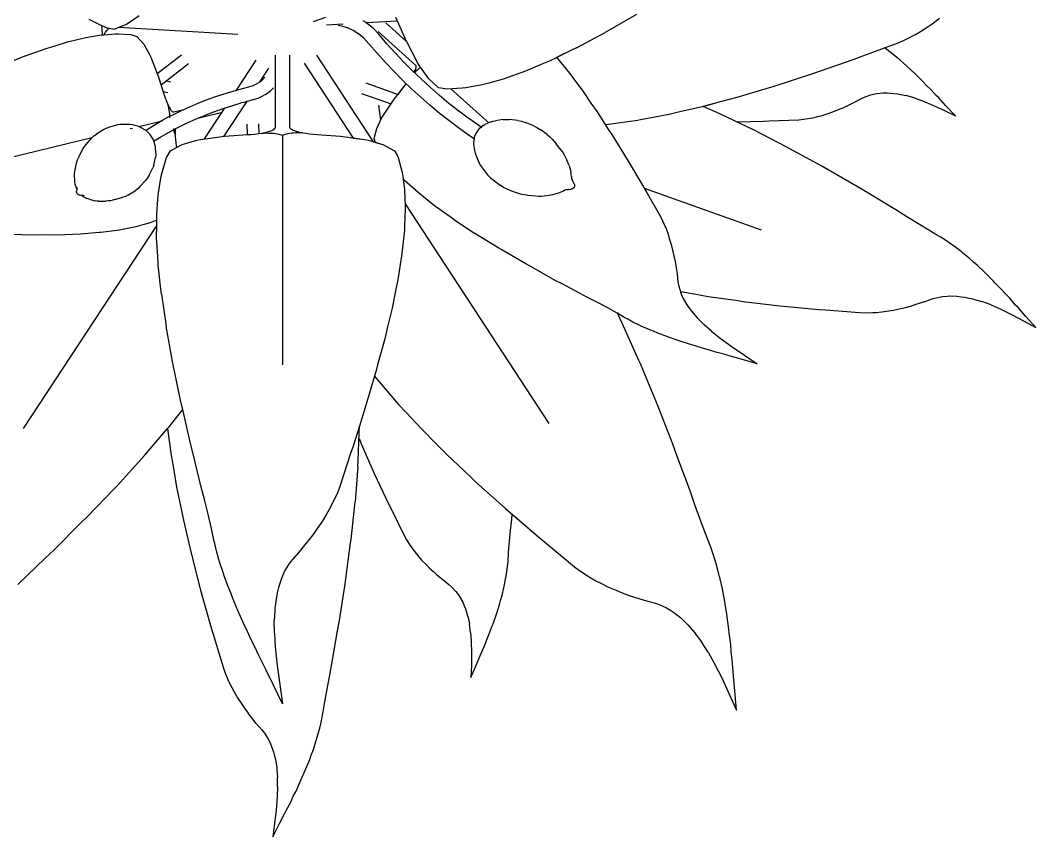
# Model space of a CAD drawing. Header units: metres. Extents: x 244.4 to 340.3, y -4.1 to 64.3.
# Drawn here: x 253.8026 to 254.2974, y 54.441 to 54.8388 of the extents above; entities that cross this region are included whole.
import ezdxf

# ---------------------------------------------------------------- set-up
doc = ezdxf.new("R2010")
doc.units = ezdxf.units.M
doc.layers.add('Edges', color=7, linetype='Continuous')

msp = doc.modelspace()

# ---------------------------------------------------------------- linework, layer by layer
at = {"layer": 'Edges'}
for p, q in [((253.8605, 54.84091), (253.8543, 54.83677)), ((254.10283, 54.84167), (254.08764, 54.8329)), ((253.83774, 54.83834), (253.83622, 54.83928)), ((253.84231, 54.83616), (253.83774, 54.83834)), ((253.84236, 54.83592), (253.84231, 54.83616)), ((253.84458, 54.83508), (253.84231, 54.83616)), ((253.84249, 54.83491), (253.84236, 54.83592)), ((253.8543, 54.83677), (253.85045, 54.83524)), ((253.94543, 54.83818), (253.95155, 54.84038)), ((253.95989, 54.83693), (253.95177, 54.83648)), ((253.95744, 54.83651), (253.95911, 54.83616)), ((253.95911, 54.83616), (253.96171, 54.83532)), ((253.97117, 54.83767), (253.96968, 54.83863)), ((253.9713, 54.83757), (253.97089, 54.83755)), ((253.97117, 54.83767), (253.97185, 54.83716)), ((253.98646, 54.83842), (253.9713, 54.83757)), ((253.9713, 54.83757), (253.97185, 54.83716)), ((253.97466, 54.83481), (253.97185, 54.83716)), ((253.99088, 54.82846), (253.98071, 54.83758)), ((253.98646, 54.83842), (253.98568, 54.84017)), ((253.99088, 54.82846), (253.98646, 54.83842)), ((254.24355, 54.83488), (254.24697, 54.83715)), ((254.24697, 54.83715), (254.25044, 54.83979)), ((253.83448, 54.8304), (253.84011, 54.83133)), ((253.84011, 54.83133), (253.84258, 54.8317)), ((253.84258, 54.83383), (253.84249, 54.83491)), ((253.8426, 54.83269), (253.84258, 54.83383)), ((253.84258, 54.8317), (253.8426, 54.83269)), ((253.84258, 54.8317), (253.84262, 54.83171)), ((253.84262, 54.83171), (253.84348, 54.83177)), ((253.84348, 54.83177), (253.84905, 54.83215)), ((253.84348, 54.83177), (253.84355, 54.83191)), ((253.84355, 54.83191), (253.84419, 54.83301)), ((253.84419, 54.83301), (253.84486, 54.83391)), ((253.84512, 54.83494), (253.84458, 54.83508)), ((253.84486, 54.83391), (253.84553, 54.83461)), ((253.84836, 54.8344), (253.84512, 54.83494)), ((253.84553, 54.83461), (253.84583, 54.83482)), ((253.85045, 54.83524), (253.84836, 54.8344)), ((253.84905, 54.83215), (253.85049, 54.83216)), ((253.90865, 54.83191), (253.85045, 54.83524)), ((253.85049, 54.83216), (253.8565, 54.83183)), ((253.8565, 54.83183), (253.85693, 54.83174)), ((253.85693, 54.83174), (253.8594, 54.83097)), ((253.8594, 54.83097), (253.86275, 54.82721)), ((253.96489, 54.83379), (253.96171, 54.83532)), ((253.96489, 54.83379), (253.96201, 54.83518)), ((253.9625, 54.83501), (253.96201, 54.83518)), ((253.96755, 54.83208), (253.96489, 54.83379)), ((253.96993, 54.83009), (253.96718, 54.83239)), ((253.96993, 54.83009), (253.96755, 54.83208)), ((253.96786, 54.83188), (253.96755, 54.83208)), ((253.97724, 54.83209), (253.97466, 54.83481)), ((253.97698, 54.83342), (253.99541, 54.81686)), ((253.98126, 54.82742), (253.97724, 54.83209)), ((254.07369, 54.82541), (254.08764, 54.8329)), ((254.23291, 54.8289), (254.23688, 54.83092)), ((254.23688, 54.83092), (254.23844, 54.83172)), ((254.23844, 54.83172), (254.24126, 54.83338)), ((254.24126, 54.83338), (254.24355, 54.83488)), ((253.81576, 54.82529), (253.81904, 54.82627)), ((253.81904, 54.82627), (253.82554, 54.82827)), ((253.82554, 54.82827), (253.83448, 54.8304)), ((253.86275, 54.82721), (253.86565, 54.82211)), ((253.97246, 54.82741), (253.96993, 54.83009)), ((253.97648, 54.82275), (253.97246, 54.82741)), ((253.98536, 54.82289), (253.98126, 54.82742)), ((253.99093, 54.82834), (253.99088, 54.82846)), ((253.99634, 54.81786), (253.99093, 54.82834)), ((254.22372, 54.82538), (254.23013, 54.82773)), ((254.23013, 54.82773), (254.23291, 54.8289)), ((253.80511, 54.82147), (253.79355, 54.8168)), ((253.80511, 54.82147), (253.80695, 54.82211)), ((253.80695, 54.82211), (253.81576, 54.82529)), ((253.86565, 54.82211), (253.8663, 54.8208)), ((253.86937, 54.81284), (253.88122, 54.822)), ((253.9268, 54.82177), (253.92676, 54.78632)), ((253.93388, 54.78646), (253.93388, 54.82177)), ((253.94695, 54.82183), (253.97461, 54.77961)), ((253.98059, 54.81821), (253.97648, 54.82275)), ((253.98953, 54.81848), (253.98536, 54.82289)), ((254.07145, 54.82435), (254.06077, 54.81913)), ((254.07145, 54.82435), (254.06393, 54.82068)), ((254.07369, 54.82541), (254.07145, 54.82435)), ((254.20893, 54.81988), (254.21234, 54.82121)), ((254.21234, 54.82121), (254.22372, 54.82538)), ((254.22417, 54.82507), (254.22372, 54.82538)), ((254.22486, 54.82452), (254.22417, 54.82507)), ((254.22775, 54.82233), (254.22486, 54.82452)), ((254.22976, 54.82061), (254.22775, 54.82233)), ((253.8663, 54.8208), (253.86937, 54.81284)), ((253.8663, 54.8208), (253.86964, 54.81214)), ((253.88464, 54.81758), (253.87122, 54.8072)), ((253.90803, 54.80481), (253.91757, 54.81932)), ((253.9649, 54.78145), (253.94102, 54.81795)), ((253.98477, 54.81379), (253.98059, 54.81821)), ((253.99377, 54.8142), (253.98953, 54.81848)), ((253.99541, 54.81686), (253.99546, 54.81676)), ((253.99554, 54.81635), (253.99546, 54.81676)), ((253.99547, 54.81585), (253.99554, 54.81635)), ((253.99734, 54.8163), (253.99634, 54.81786)), ((253.99757, 54.81598), (253.99734, 54.8163)), ((254.05676, 54.81744), (254.04883, 54.81403)), ((254.06077, 54.81913), (254.05676, 54.81744)), ((254.06393, 54.82068), (254.0643, 54.82021)), ((254.0643, 54.82021), (254.07019, 54.813)), ((254.18878, 54.81285), (254.20893, 54.81988)), ((254.23135, 54.81935), (254.22976, 54.82061)), ((254.23464, 54.8164), (254.23135, 54.81935)), ((254.23868, 54.81268), (254.23464, 54.8164)), ((253.86964, 54.81214), (253.87274, 54.80244)), ((253.86964, 54.81214), (253.87122, 54.8072)), ((253.92349, 54.81543), (253.91894, 54.80849)), ((253.98902, 54.8095), (253.98477, 54.81379)), ((253.99809, 54.81005), (253.99377, 54.8142)), ((253.99448, 54.81352), (253.99457, 54.81368)), ((253.99457, 54.81368), (253.99498, 54.81451)), ((253.99475, 54.81326), (253.99527, 54.81382)), ((253.99498, 54.81451), (253.99528, 54.81524)), ((253.99527, 54.81382), (253.99589, 54.81446)), ((253.99528, 54.81524), (253.99547, 54.81585)), ((253.99589, 54.81446), (253.99651, 54.81505)), ((253.99651, 54.81505), (253.9971, 54.81558)), ((253.9971, 54.81558), (253.99757, 54.81598)), ((254.0017, 54.81026), (253.99757, 54.81598)), ((254.04883, 54.81403), (254.03783, 54.81011)), ((254.07019, 54.813), (254.0723, 54.81007)), ((254.16988, 54.80667), (254.18878, 54.81285)), ((254.23947, 54.81185), (254.23868, 54.81268)), ((254.24247, 54.809), (254.23947, 54.81185)), ((253.87396, 54.80932), (253.87597, 54.8088)), ((253.90915, 54.80513), (253.91404, 54.80642)), ((253.91404, 54.80642), (253.91609, 54.8071)), ((253.91609, 54.8071), (253.91867, 54.80836)), ((253.9189, 54.80843), (253.91879, 54.80826)), ((253.91908, 54.8087), (253.92025, 54.80952)), ((253.92025, 54.80952), (253.92183, 54.81102)), ((253.97098, 54.80829), (253.98668, 54.80271)), ((253.98482, 54.8003), (253.99077, 54.80798)), ((253.98668, 54.80271), (253.9907, 54.80789)), ((253.99336, 54.80533), (253.98902, 54.8095)), ((254.00248, 54.80602), (253.99809, 54.81005)), ((254.00645, 54.80597), (254.0017, 54.81026)), ((254.02774, 54.80735), (254.01967, 54.8059)), ((254.03085, 54.80817), (254.02774, 54.80735)), ((254.03783, 54.81011), (254.03085, 54.80817)), ((254.0723, 54.81007), (254.07683, 54.80408)), ((254.1661, 54.80559), (254.16988, 54.80667)), ((254.24424, 54.80708), (254.24247, 54.809)), ((254.24629, 54.80511), (254.24424, 54.80708)), ((253.87457, 54.80339), (253.87225, 54.80399)), ((253.87274, 54.80244), (253.87323, 54.80104)), ((253.89419, 54.80034), (253.89882, 54.80197)), ((253.89882, 54.80197), (253.90354, 54.80349)), ((253.90354, 54.80349), (253.90803, 54.80481)), ((253.90803, 54.80481), (253.90915, 54.80513)), ((253.91878, 54.80099), (253.92142, 54.80228)), ((253.92214, 54.80273), (253.92142, 54.80228)), ((253.92214, 54.80273), (253.9245, 54.80437)), ((253.9245, 54.80437), (253.92607, 54.80588)), ((253.98249, 54.79826), (253.96911, 54.80303)), ((253.99776, 54.80129), (253.99336, 54.80533)), ((254.00224, 54.79738), (253.99776, 54.80129)), ((254.00695, 54.80212), (254.00248, 54.80602)), ((254.00967, 54.80535), (254.00645, 54.80597)), ((254.01149, 54.79834), (254.00695, 54.80212)), ((254.01022, 54.80529), (254.00967, 54.80535)), ((254.01786, 54.8057), (254.01022, 54.80529)), ((254.01239, 54.8054), (254.03091, 54.78878)), ((254.01967, 54.8059), (254.01786, 54.8057)), ((254.07683, 54.80408), (254.08063, 54.79846)), ((254.14453, 54.79941), (254.15193, 54.80131)), ((254.15193, 54.80131), (254.1661, 54.80559)), ((254.21252, 54.80078), (254.21425, 54.80158)), ((254.21425, 54.80158), (254.21699, 54.80251)), ((254.21699, 54.80251), (254.219, 54.80296)), ((254.219, 54.80296), (254.21993, 54.80313)), ((254.21993, 54.80313), (254.22315, 54.8034)), ((254.22315, 54.8034), (254.22508, 54.80339)), ((254.22508, 54.80339), (254.22656, 54.80334)), ((254.22656, 54.80334), (254.23018, 54.80292)), ((254.23018, 54.80292), (254.23094, 54.80277)), ((254.23094, 54.80277), (254.2341, 54.80212)), ((254.23821, 54.80095), (254.2341, 54.80212)), ((254.24897, 54.80217), (254.24629, 54.80511)), ((254.25017, 54.80103), (254.24897, 54.80217)), ((253.87323, 54.80104), (253.87372, 54.79974)), ((253.87372, 54.79974), (253.8742, 54.79854)), ((253.8742, 54.79854), (253.87468, 54.79747)), ((253.8742, 54.79854), (253.87444, 54.79767)), ((253.87444, 54.79767), (253.87467, 54.79677)), ((253.87467, 54.79677), (253.87486, 54.79588)), ((253.87468, 54.79747), (253.87515, 54.79652)), ((253.87515, 54.79652), (253.87559, 54.79572)), ((253.88086, 54.79474), (253.88522, 54.79672)), ((253.88522, 54.79672), (253.88966, 54.79859)), ((253.88966, 54.79859), (253.89419, 54.80034)), ((253.90148, 54.79586), (253.90619, 54.79737)), ((253.9131, 54.79959), (253.90171, 54.78223)), ((253.90619, 54.79737), (253.91017, 54.79853)), ((253.91098, 54.79877), (253.91017, 54.79853)), ((253.91098, 54.79877), (253.91287, 54.79924)), ((253.91287, 54.79924), (253.91507, 54.79982)), ((253.91587, 54.80006), (253.91507, 54.79982)), ((253.91587, 54.80006), (253.91878, 54.80099)), ((253.97833, 54.79027), (253.97724, 54.79747)), ((253.97957, 54.79264), (253.98482, 54.8003)), ((253.98279, 54.79815), (253.98249, 54.79826)), ((253.98279, 54.79815), (253.98289, 54.79749)), ((253.98324, 54.79799), (253.98279, 54.79815)), ((253.98289, 54.79749), (253.98324, 54.79799)), ((254.0068, 54.79359), (254.00224, 54.79738)), ((254.01543, 54.7952), (254.01149, 54.79834)), ((254.08063, 54.79846), (254.08371, 54.79413)), ((254.12407, 54.79435), (254.13489, 54.79678)), ((254.13489, 54.79678), (254.14453, 54.79941)), ((254.13528, 54.79688), (254.14453, 54.79941)), ((254.14169, 54.79405), (254.13528, 54.79688)), ((254.20138, 54.79528), (254.20396, 54.79639)), ((254.20396, 54.79639), (254.20578, 54.79728)), ((254.20578, 54.79728), (254.20917, 54.79893)), ((254.20917, 54.79893), (254.21252, 54.80078)), ((254.23821, 54.80095), (254.24219, 54.79954)), ((254.24219, 54.79954), (254.24765, 54.7973)), ((254.24765, 54.7973), (254.25301, 54.79483)), ((254.25365, 54.79721), (254.25017, 54.80103)), ((254.25829, 54.7923), (254.25365, 54.79721)), ((253.87244, 54.79043), (253.87538, 54.79203)), ((253.87486, 54.79588), (253.87504, 54.795)), ((253.87504, 54.795), (253.87518, 54.79416)), ((253.87518, 54.79416), (253.87528, 54.79337)), ((253.87528, 54.79337), (253.87535, 54.79265)), ((253.87535, 54.79265), (253.87538, 54.79203)), ((253.87537, 54.7915), (253.87535, 54.79135)), ((253.87538, 54.7918), (253.87537, 54.7915)), ((253.87538, 54.79203), (253.87661, 54.79264)), ((253.87538, 54.79203), (253.87538, 54.79199)), ((253.87559, 54.79572), (253.87602, 54.79506)), ((253.87602, 54.79506), (253.87642, 54.79456)), ((253.87642, 54.79456), (253.8768, 54.79421)), ((253.87661, 54.79264), (253.88086, 54.79474)), ((253.8768, 54.79421), (253.87718, 54.79405)), ((253.87729, 54.79403), (253.87718, 54.79405)), ((253.88159, 54.79507), (253.87729, 54.79403)), ((253.8822, 54.79522), (253.88159, 54.79507)), ((253.88916, 54.79114), (253.90093, 54.79399)), ((253.88916, 54.79114), (253.89235, 54.79248)), ((253.89235, 54.79248), (253.89687, 54.79423)), ((253.8924, 54.781), (253.90093, 54.79399)), ((253.89687, 54.79423), (253.90148, 54.79586)), ((253.90093, 54.79399), (253.90233, 54.79613)), ((253.9763, 54.78608), (253.97886, 54.79137)), ((253.97833, 54.79027), (253.97886, 54.79137)), ((253.97886, 54.79137), (253.97957, 54.79264)), ((254.01143, 54.78994), (254.0068, 54.79359)), ((254.01543, 54.7952), (254.01611, 54.7947)), ((254.02012, 54.79168), (254.01611, 54.7947)), ((254.02488, 54.78829), (254.02012, 54.79168)), ((254.08371, 54.79413), (254.08761, 54.78805)), ((254.08371, 54.79413), (254.08929, 54.78544)), ((254.10476, 54.79047), (254.11873, 54.79308)), ((254.11873, 54.79308), (254.12407, 54.79435)), ((254.14419, 54.79296), (254.14169, 54.79405)), ((254.15984, 54.78544), (254.14419, 54.79296)), ((254.18756, 54.79112), (254.18887, 54.79135)), ((254.18887, 54.79135), (254.19129, 54.79191)), ((254.19129, 54.79191), (254.19329, 54.79248)), ((254.19329, 54.79248), (254.19627, 54.79337)), ((254.19627, 54.79337), (254.19937, 54.79452)), ((254.19937, 54.79452), (254.20138, 54.79528)), ((254.25301, 54.79483), (254.25829, 54.7923)), ((253.84615, 54.7867), (253.84472, 54.78625)), ((253.84998, 54.78783), (253.84615, 54.7867)), ((253.85129, 54.78802), (253.84998, 54.78783)), ((253.85511, 54.78811), (253.85129, 54.78802)), ((253.8562, 54.78808), (253.85511, 54.78811)), ((253.8561, 54.78602), (253.85733, 54.78631)), ((253.85726, 54.78783), (253.8562, 54.78808)), ((253.86043, 54.78706), (253.85726, 54.78783)), ((253.86043, 54.78706), (253.87102, 54.78963)), ((253.86331, 54.78549), (253.86043, 54.78706)), ((253.86438, 54.78567), (253.86836, 54.78811)), ((253.86836, 54.78811), (253.87244, 54.79043)), ((253.87102, 54.78963), (253.87171, 54.78979)), ((253.87518, 54.78435), (253.87933, 54.78655)), ((253.87933, 54.78655), (253.88358, 54.78864)), ((253.88358, 54.78864), (253.88792, 54.79062)), ((253.88792, 54.79062), (253.88916, 54.79114)), ((253.8884, 54.79096), (253.8885, 54.79098)), ((253.91328, 54.78309), (253.91313, 54.78827)), ((253.91872, 54.78843), (253.91886, 54.78364)), ((253.92676, 54.78632), (253.92672, 54.78618)), ((253.93419, 54.78613), (253.93388, 54.78646)), ((254.0121, 54.78943), (254.01143, 54.78994)), ((254.01613, 54.78641), (254.0121, 54.78943)), ((254.01681, 54.7859), (254.01613, 54.78641)), ((254.02717, 54.78675), (254.02488, 54.78829)), ((254.02815, 54.78754), (254.02622, 54.78598)), ((254.02759, 54.78646), (254.02717, 54.78675)), ((254.02815, 54.78754), (254.02896, 54.78803)), ((254.0316, 54.78921), (254.02896, 54.78803)), ((254.0316, 54.78921), (254.03288, 54.78966)), ((254.03288, 54.78966), (254.03422, 54.7899)), ((254.03773, 54.79047), (254.03422, 54.7899)), ((254.03773, 54.79047), (254.03939, 54.79054)), ((254.03939, 54.79054), (254.04107, 54.7904)), ((254.04504, 54.78998), (254.04107, 54.7904)), ((254.04504, 54.78998), (254.04687, 54.7896)), ((254.04687, 54.7896), (254.04865, 54.78901)), ((254.05258, 54.78747), (254.04865, 54.78901)), ((254.05258, 54.78747), (254.05434, 54.78665)), ((254.05434, 54.78665), (254.056, 54.78564)), ((254.08761, 54.78805), (254.08916, 54.78819)), ((254.08916, 54.78819), (254.10343, 54.79021)), ((254.10343, 54.79021), (254.10476, 54.79047)), ((254.15173, 54.78934), (254.16468, 54.78962)), ((254.16468, 54.78962), (254.16749, 54.78978)), ((254.16749, 54.78978), (254.18191, 54.79037)), ((254.18191, 54.79037), (254.1842, 54.79057)), ((254.1842, 54.79057), (254.18756, 54.79112)), ((253.8374, 54.78149), (253.78964, 54.76994)), ((253.83738, 54.78147), (253.8345, 54.77837)), ((253.83738, 54.78147), (253.8374, 54.78149)), ((253.8374, 54.78149), (253.83852, 54.78251)), ((253.83852, 54.78251), (253.8398, 54.78338)), ((253.84339, 54.7856), (253.8398, 54.78338)), ((253.84472, 54.78625), (253.84339, 54.7856)), ((253.86366, 54.7853), (253.86331, 54.78549)), ((253.86371, 54.78525), (253.86366, 54.7853)), ((253.86371, 54.78525), (253.86438, 54.78567)), ((253.86578, 54.7833), (253.86371, 54.78525)), ((253.86734, 54.78083), (253.86578, 54.7833)), ((253.86786, 54.78004), (253.87111, 54.78203)), ((253.87111, 54.78203), (253.87518, 54.78435)), ((253.87758, 54.78501), (253.87733, 54.78585)), ((253.87782, 54.78415), (253.87758, 54.78501)), ((253.87805, 54.78326), (253.87782, 54.78415)), ((253.87802, 54.78544), (253.87801, 54.78441)), ((253.87801, 54.78441), (253.87805, 54.78326)), ((253.87807, 54.78626), (253.87802, 54.78544)), ((253.87805, 54.78326), (253.87813, 54.78201)), ((253.87813, 54.78201), (253.87826, 54.78066)), ((253.89044, 54.78074), (253.90213, 54.78229)), ((253.90213, 54.78229), (253.91328, 54.78309)), ((253.91328, 54.78309), (253.91503, 54.78322)), ((253.91503, 54.78322), (253.9169, 54.7834)), ((253.9169, 54.7834), (253.91865, 54.78361)), ((253.91865, 54.78361), (253.91886, 54.78364)), ((253.91886, 54.78364), (253.92027, 54.78385)), ((253.92027, 54.78385), (253.92174, 54.78412)), ((253.92027, 54.78385), (253.92143, 54.78389)), ((253.92143, 54.78389), (253.9226, 54.7839)), ((253.92174, 54.78412), (253.92305, 54.78442)), ((253.9226, 54.7839), (253.92377, 54.78388)), ((253.92305, 54.78442), (253.92418, 54.78473)), ((253.92377, 54.78388), (253.9249, 54.78383)), ((253.92418, 54.78473), (253.92512, 54.78506)), ((253.9249, 54.78383), (253.92598, 54.78375)), ((253.92512, 54.78506), (253.92586, 54.78541)), ((253.92586, 54.78541), (253.92639, 54.78577)), ((253.92598, 54.78375), (253.92698, 54.78364)), ((253.92639, 54.78577), (253.92672, 54.78618)), ((253.92698, 54.78364), (253.92789, 54.78351)), ((253.92789, 54.78351), (253.92867, 54.78336)), ((253.92867, 54.78336), (253.92932, 54.78319)), ((253.92932, 54.78319), (253.92982, 54.78301)), ((253.92982, 54.78301), (253.93016, 54.78282)), ((253.93016, 54.78282), (253.93033, 54.78262)), ((253.93064, 54.78281), (253.93033, 54.78262)), ((253.93033, 54.78262), (253.93033, 54.67093)), ((253.93107, 54.783), (253.93064, 54.78281)), ((253.93161, 54.78317), (253.93107, 54.783)), ((253.93227, 54.78334), (253.93161, 54.78317)), ((253.93303, 54.78349), (253.93227, 54.78334)), ((253.93388, 54.78363), (253.93303, 54.78349)), ((253.93481, 54.78375), (253.93388, 54.78363)), ((253.93425, 54.78607), (253.93419, 54.78613)), ((253.93425, 54.78607), (253.93481, 54.7857)), ((253.93481, 54.7857), (253.93556, 54.78534)), ((253.93582, 54.78385), (253.93481, 54.78375)), ((253.93556, 54.78534), (253.93648, 54.78499)), ((253.93688, 54.78393), (253.93582, 54.78385)), ((253.93648, 54.78499), (253.93759, 54.78465)), ((253.93799, 54.78399), (253.93688, 54.78393)), ((253.93759, 54.78465), (253.93886, 54.78434)), ((253.93913, 54.78403), (253.93799, 54.78399)), ((253.93886, 54.78434), (253.94028, 54.78404)), ((253.94028, 54.78404), (253.93913, 54.78403)), ((253.94028, 54.78404), (253.94186, 54.78377)), ((253.94186, 54.78377), (253.94356, 54.78352)), ((253.94356, 54.78352), (253.94538, 54.7833)), ((253.94538, 54.7833), (253.94731, 54.78311)), ((253.94731, 54.78311), (253.94934, 54.78295)), ((253.94934, 54.78295), (253.95858, 54.78229)), ((253.95858, 54.78229), (253.97027, 54.78074)), ((253.9649, 54.78145), (253.97027, 54.78074)), ((253.9751, 54.78119), (253.9763, 54.78608)), ((254.02158, 54.7825), (254.01681, 54.7859)), ((254.02374, 54.78104), (254.02158, 54.7825)), ((254.02382, 54.78167), (254.02374, 54.78104)), ((254.02397, 54.78214), (254.02382, 54.78167)), ((254.02471, 54.784), (254.02397, 54.78214)), ((254.0259, 54.78561), (254.02471, 54.784)), ((254.0259, 54.78561), (254.02622, 54.78598)), ((254.05939, 54.78311), (254.056, 54.78564)), ((254.05939, 54.78311), (254.06059, 54.78206)), ((254.06059, 54.78206), (254.06172, 54.78096)), ((254.08929, 54.78544), (254.09086, 54.78312)), ((254.09086, 54.78312), (254.0983, 54.77102)), ((254.17619, 54.77703), (254.15984, 54.78544)), ((253.83378, 54.77734), (253.83313, 54.77626)), ((253.8345, 54.77837), (253.83378, 54.77734)), ((253.86734, 54.78083), (253.86746, 54.78045)), ((253.86764, 54.7799), (253.86746, 54.78045)), ((253.86786, 54.78004), (253.86764, 54.7799)), ((253.86845, 54.77733), (253.86764, 54.7799)), ((253.86861, 54.77407), (253.86845, 54.77733)), ((253.87582, 54.77527), (253.87878, 54.77684)), ((253.87826, 54.78066), (253.87843, 54.77922)), ((253.87843, 54.77922), (253.87864, 54.77771)), ((253.87864, 54.77771), (253.87878, 54.77684)), ((253.87878, 54.77684), (253.88146, 54.77827)), ((253.88146, 54.77827), (253.88863, 54.78034)), ((253.88863, 54.78034), (253.89044, 54.78074)), ((253.97027, 54.78074), (253.97208, 54.78034)), ((253.97208, 54.78034), (253.97924, 54.77827)), ((253.97461, 54.77961), (253.97569, 54.7793)), ((253.97569, 54.7793), (253.9751, 54.78119)), ((253.97569, 54.7793), (253.97924, 54.77827)), ((253.97924, 54.77827), (253.98488, 54.77527)), ((254.02374, 54.78104), (254.02351, 54.77921)), ((254.02351, 54.77921), (254.02353, 54.77826)), ((254.02353, 54.77826), (254.02392, 54.7754)), ((254.02387, 54.78095), (254.02374, 54.78104)), ((254.06172, 54.78096), (254.06278, 54.77979)), ((254.06278, 54.77979), (254.06378, 54.77855)), ((254.06609, 54.77558), (254.06378, 54.77855)), ((254.17765, 54.77622), (254.17619, 54.77703)), ((253.83074, 54.77165), (253.83032, 54.77061)), ((253.83125, 54.77266), (253.83074, 54.77165)), ((253.83313, 54.77626), (253.83125, 54.77266)), ((253.86766, 54.76818), (253.86847, 54.7719)), ((253.86865, 54.77298), (253.86847, 54.7719)), ((253.86861, 54.77407), (253.86865, 54.77298)), ((253.8717, 54.76462), (253.8739, 54.77194)), ((253.8739, 54.77194), (253.87415, 54.77245)), ((253.87415, 54.77245), (253.87582, 54.77527)), ((253.98488, 54.77527), (253.98656, 54.77245)), ((253.98656, 54.77245), (253.9868, 54.77194)), ((253.9868, 54.77194), (253.98872, 54.76462)), ((254.02392, 54.7754), (254.0242, 54.77407)), ((254.0242, 54.77407), (254.0247, 54.7728)), ((254.0247, 54.7728), (254.02607, 54.76952)), ((254.06609, 54.77558), (254.0669, 54.77442)), ((254.0669, 54.77442), (254.06764, 54.77322)), ((254.06764, 54.77322), (254.0683, 54.77197)), ((254.0683, 54.77197), (254.06887, 54.77067)), ((254.19319, 54.76773), (254.17765, 54.77622)), ((253.82973, 54.76843), (253.82901, 54.76511)), ((253.82998, 54.76954), (253.82973, 54.76843)), ((253.83032, 54.77061), (253.82998, 54.76954)), ((253.86537, 54.76338), (253.86722, 54.76692)), ((253.86766, 54.76818), (253.86722, 54.76692)), ((254.02607, 54.76952), (254.02689, 54.76807)), ((254.02689, 54.76807), (254.02789, 54.76672)), ((254.02789, 54.76672), (254.03034, 54.76357)), ((254.06999, 54.76798), (254.06887, 54.77067)), ((254.06999, 54.76798), (254.07038, 54.7669)), ((254.07038, 54.7669), (254.07067, 54.76579)), ((254.0983, 54.77102), (254.10625, 54.75765)), ((254.19627, 54.76592), (254.19319, 54.76773)), ((253.8289, 54.7642), (253.82887, 54.76328)), ((253.82887, 54.76328), (253.82901, 54.76035)), ((253.82901, 54.76511), (253.8289, 54.7642)), ((253.86466, 54.76206), (253.86377, 54.76088)), ((253.86537, 54.76338), (253.86466, 54.76206)), ((253.86991, 54.75477), (253.87128, 54.76285)), ((253.87128, 54.76285), (253.8717, 54.76462)), ((253.98872, 54.76462), (253.989, 54.76285)), ((253.989, 54.76285), (253.98917, 54.76152)), ((254.03034, 54.76357), (254.03163, 54.76221)), ((254.03163, 54.76221), (254.03307, 54.76101)), ((254.07067, 54.76579), (254.07088, 54.76466)), ((254.07115, 54.76265), (254.07088, 54.76466)), ((254.07107, 54.7627), (254.07115, 54.76207)), ((254.07115, 54.76265), (254.07119, 54.76208)), ((254.07123, 54.7619), (254.07115, 54.76207)), ((254.07123, 54.7619), (254.07121, 54.76184)), ((254.07121, 54.76184), (254.07126, 54.76127)), ((254.07121, 54.76184), (254.07146, 54.76111)), ((254.21087, 54.75754), (254.19627, 54.76592)), ((253.82901, 54.76035), (253.82907, 54.7597)), ((253.82907, 54.7597), (253.82922, 54.75907)), ((253.82922, 54.75907), (253.82994, 54.75681)), ((253.82994, 54.75681), (253.83008, 54.75651)), ((253.83019, 54.75699), (253.83024, 54.75689)), ((253.83021, 54.75631), (253.83029, 54.75669)), ((253.83023, 54.75754), (253.83024, 54.75689)), ((253.83024, 54.75689), (253.83023, 54.75676)), ((253.83023, 54.75676), (253.83029, 54.75669)), ((253.85981, 54.75669), (253.85857, 54.75577)), ((253.8609, 54.75778), (253.85981, 54.75669)), ((253.8609, 54.75778), (253.86377, 54.76088)), ((253.98969, 54.76098), (253.98917, 54.76152)), ((253.98917, 54.76152), (253.98986, 54.75625)), ((253.99651, 54.75482), (253.98969, 54.76098)), ((254.03307, 54.76101), (254.03645, 54.75848)), ((254.03807, 54.75741), (254.03645, 54.75848)), ((254.0398, 54.75654), (254.03807, 54.75741)), ((254.07175, 54.75673), (254.0713, 54.75653)), ((254.07146, 54.76111), (254.07177, 54.76035)), ((254.07146, 54.76111), (254.0719, 54.7602)), ((254.07213, 54.75704), (254.07175, 54.75673)), ((254.0719, 54.7602), (254.07242, 54.75933)), ((254.07243, 54.75744), (254.07213, 54.75704)), ((254.07242, 54.75933), (254.07261, 54.75888)), ((254.07261, 54.7579), (254.07243, 54.75744)), ((254.07261, 54.75888), (254.07267, 54.75839)), ((254.07267, 54.75839), (254.07261, 54.7579)), ((254.10625, 54.75765), (254.10659, 54.75704)), ((254.10659, 54.75704), (254.10753, 54.75531)), ((254.10659, 54.75704), (254.16359, 54.73674)), ((254.21529, 54.75482), (254.21087, 54.75754)), ((253.83019, 54.75624), (253.83005, 54.75559)), ((253.83007, 54.7551), (253.83005, 54.75559)), ((253.83022, 54.75463), (253.83007, 54.7551)), ((253.83008, 54.75651), (253.83021, 54.75631)), ((253.83021, 54.75631), (253.83019, 54.75624)), ((253.83049, 54.75421), (253.83022, 54.75463)), ((253.83085, 54.75387), (253.83049, 54.75421)), ((253.83129, 54.75363), (253.83085, 54.75387)), ((253.83177, 54.75351), (253.83129, 54.75363)), ((253.83242, 54.75352), (253.83177, 54.75351)), ((253.83295, 54.75347), (253.83242, 54.75352)), ((253.83244, 54.75358), (253.83252, 54.75351)), ((253.83252, 54.75351), (253.83267, 54.75337)), ((253.83294, 54.75317), (253.83267, 54.75337)), ((253.83268, 54.75365), (253.83295, 54.75347)), ((253.83295, 54.75347), (253.83274, 54.75355)), ((253.83294, 54.75317), (253.83502, 54.75204)), ((253.83307, 54.75345), (253.83295, 54.75347)), ((253.83371, 54.75331), (253.83307, 54.75345)), ((253.83317, 54.75338), (253.83307, 54.75345)), ((253.83561, 54.75177), (253.83502, 54.75204)), ((253.83624, 54.75159), (253.83561, 54.75177)), ((253.84875, 54.75144), (253.85264, 54.75259)), ((253.85383, 54.75302), (253.85264, 54.75259)), ((253.85497, 54.75354), (253.85383, 54.75302)), ((253.85497, 54.75354), (253.85857, 54.75577)), ((253.86963, 54.75156), (253.86991, 54.75477)), ((253.98986, 54.75625), (253.99004, 54.75156)), ((254.00183, 54.75059), (253.99651, 54.75482)), ((254.0398, 54.75654), (254.04375, 54.75499)), ((254.04375, 54.75499), (254.04526, 54.75452)), ((254.04526, 54.75452), (254.04679, 54.75415)), ((254.04679, 54.75415), (254.04835, 54.75386)), ((254.04835, 54.75386), (254.04993, 54.75367)), ((254.04993, 54.75367), (254.05367, 54.75327)), ((254.05367, 54.75327), (254.05508, 54.75318)), ((254.05508, 54.75318), (254.0565, 54.75319)), ((254.0565, 54.75319), (254.0579, 54.75329)), ((254.0579, 54.75329), (254.0593, 54.75349)), ((254.0593, 54.75349), (254.06218, 54.75395)), ((254.06218, 54.75395), (254.06331, 54.75419)), ((254.06331, 54.75419), (254.0644, 54.75453)), ((254.0644, 54.75453), (254.06547, 54.75495)), ((254.06547, 54.75495), (254.06732, 54.75578)), ((254.06724, 54.75582), (254.06801, 54.75611)), ((254.06732, 54.75578), (254.06783, 54.75604)), ((254.06801, 54.75611), (254.06804, 54.75615)), ((254.06804, 54.75615), (254.06856, 54.75641)), ((254.06804, 54.75615), (254.06881, 54.75633)), ((254.06881, 54.75633), (254.06956, 54.75646)), ((254.06881, 54.75633), (254.06981, 54.75643)), ((254.06981, 54.75643), (254.07081, 54.75645)), ((254.0713, 54.75653), (254.07081, 54.75645)), ((254.10753, 54.75531), (254.11458, 54.74314)), ((254.22929, 54.74644), (254.21529, 54.75482)), ((253.83624, 54.75159), (253.83909, 54.75089)), ((253.84, 54.75073), (253.83909, 54.75089)), ((253.84091, 54.75067), (253.84, 54.75073)), ((253.84091, 54.75067), (253.84431, 54.75075)), ((253.84544, 54.75078), (253.84431, 54.75075)), ((253.84656, 54.75091), (253.84544, 54.75078)), ((253.84766, 54.75113), (253.84656, 54.75091)), ((253.84875, 54.75144), (253.84766, 54.75113)), ((253.86909, 54.74433), (253.86963, 54.75156)), ((253.9902, 54.74692), (253.98984, 54.73861)), ((253.99004, 54.75156), (253.99012, 54.7494)), ((253.99012, 54.7494), (253.9902, 54.74692)), ((253.99012, 54.7494), (254.06022, 54.64227)), ((254.0045, 54.74845), (254.00183, 54.75059)), ((254.01211, 54.74299), (254.0045, 54.74845)), ((253.86908, 54.74138), (253.86909, 54.74433)), ((254.01368, 54.74183), (254.01211, 54.74299)), ((254.01368, 54.74183), (254.02408, 54.73496)), ((254.11458, 54.74314), (254.11561, 54.74115)), ((254.23468, 54.74299), (254.22929, 54.74644)), ((254.23992, 54.73975), (254.23468, 54.74299)), ((253.86907, 54.73903), (253.80399, 54.63995)), ((253.85246, 54.73692), (253.8509, 54.73661)), ((253.85888, 54.73819), (253.85246, 54.73692)), ((253.8624, 54.73917), (253.85888, 54.73819)), ((253.86596, 54.74018), (253.8624, 54.73917)), ((253.86908, 54.74138), (253.86596, 54.74018)), ((253.86905, 54.73266), (253.86907, 54.73903)), ((253.86907, 54.73903), (253.86908, 54.74138)), ((253.98984, 54.73861), (253.98977, 54.73659)), ((254.11561, 54.74115), (254.11742, 54.73687)), ((254.11742, 54.73687), (254.11827, 54.73453)), ((254.24532, 54.73651), (254.23992, 54.73975)), ((253.80854, 54.73414), (253.79822, 54.73446)), ((253.81386, 54.73422), (253.80854, 54.73414)), ((253.82064, 54.73417), (253.81386, 54.73422)), ((253.82814, 54.73451), (253.82064, 54.73417)), ((253.83175, 54.73459), (253.82814, 54.73451)), ((253.84103, 54.73537), (253.83175, 54.73459)), ((253.84189, 54.73542), (253.84103, 54.73537)), ((253.8509, 54.73661), (253.84189, 54.73542)), ((253.86957, 54.72404), (253.86905, 54.73266)), ((253.98977, 54.73659), (253.98854, 54.72512)), ((254.03583, 54.7277), (254.02408, 54.73496)), ((254.11827, 54.73453), (254.11887, 54.73254)), ((254.11887, 54.73254), (254.1198, 54.7295)), ((254.24962, 54.73401), (254.24532, 54.73651)), ((254.25084, 54.73323), (254.24962, 54.73401)), ((254.2534, 54.73165), (254.25084, 54.73323)), ((254.03693, 54.72708), (254.03583, 54.7277)), ((254.04889, 54.72009), (254.03693, 54.72708)), ((254.1198, 54.7295), (254.12058, 54.72622)), ((254.25634, 54.72958), (254.2534, 54.73165)), ((254.25717, 54.72902), (254.25634, 54.72958)), ((254.26101, 54.7261), (254.25717, 54.72902)), ((253.8698, 54.7197), (253.86957, 54.72404)), ((253.98835, 54.72404), (253.98653, 54.71235)), ((253.98854, 54.72512), (253.98835, 54.72404)), ((254.12058, 54.72622), (254.12111, 54.72406)), ((254.12111, 54.72406), (254.12167, 54.7212)), ((254.26177, 54.72546), (254.26101, 54.7261)), ((254.26492, 54.72291), (254.26177, 54.72546)), ((254.26711, 54.72093), (254.26492, 54.72291)), ((253.8711, 54.70787), (253.8698, 54.7197)), ((254.05136, 54.71877), (254.04889, 54.72009)), ((254.06329, 54.7121), (254.05136, 54.71877)), ((254.12167, 54.7212), (254.12198, 54.71913)), ((254.12198, 54.71913), (254.12261, 54.71523)), ((254.26883, 54.71947), (254.26711, 54.72093)), ((254.27238, 54.71609), (254.26883, 54.71947)), ((253.98653, 54.71235), (253.98556, 54.70787)), ((254.06704, 54.71018), (254.06329, 54.7121)), ((254.12261, 54.71523), (254.12305, 54.71126)), ((254.27671, 54.71186), (254.27238, 54.71609)), ((253.87134, 54.70541), (253.8711, 54.70787)), ((253.98556, 54.70787), (253.98374, 54.69852)), ((254.07907, 54.70368), (254.06704, 54.71018)), ((254.12305, 54.71126), (254.12343, 54.70927)), ((254.12343, 54.70927), (254.12425, 54.70659)), ((254.27755, 54.71094), (254.27671, 54.71186)), ((254.28075, 54.7077), (254.27755, 54.71094)), ((254.28263, 54.70557), (254.28075, 54.7077)), ((253.87134, 54.70541), (253.87366, 54.68975)), ((254.08389, 54.70129), (254.07907, 54.70368)), ((254.12425, 54.70659), (254.13091, 54.70548)), ((254.12425, 54.70659), (254.12434, 54.70629)), ((254.12434, 54.70629), (254.1252, 54.70423)), ((254.1252, 54.70423), (254.12565, 54.70327)), ((254.12565, 54.70327), (254.12747, 54.70015)), ((254.13091, 54.70548), (254.13785, 54.70425)), ((254.13785, 54.70425), (254.15135, 54.70236)), ((254.15135, 54.70236), (254.15487, 54.70182)), ((254.24302, 54.70156), (254.24688, 54.70301)), ((254.24688, 54.70301), (254.24886, 54.70361)), ((254.24886, 54.70361), (254.25199, 54.70421)), ((254.25199, 54.70421), (254.25427, 54.70441)), ((254.25427, 54.70441), (254.25533, 54.70447)), ((254.25533, 54.70447), (254.25895, 54.70436)), ((254.25895, 54.70436), (254.26112, 54.70411)), ((254.26112, 54.70411), (254.26277, 54.70388)), ((254.26277, 54.70388), (254.2668, 54.70303)), ((254.2668, 54.70303), (254.26764, 54.70279)), ((254.26764, 54.70279), (254.27113, 54.70175)), ((254.2848, 54.70334), (254.28263, 54.70557)), ((254.28763, 54.70008), (254.2848, 54.70334)), ((253.98374, 54.69852), (253.98166, 54.69015)), ((254.08861, 54.6988), (254.08389, 54.70129)), ((254.09352, 54.69606), (254.08861, 54.6988)), ((254.12747, 54.70015), (254.12872, 54.69837)), ((254.12872, 54.69837), (254.12973, 54.697)), ((254.15487, 54.70182), (254.17276, 54.69974)), ((254.17276, 54.69974), (254.1917, 54.69791)), ((254.1917, 54.69791), (254.19495, 54.69771)), ((254.19495, 54.69771), (254.21157, 54.6964)), ((254.22471, 54.69706), (254.22815, 54.69757)), ((254.22815, 54.69757), (254.23172, 54.69834)), ((254.23172, 54.69834), (254.23403, 54.69885)), ((254.23403, 54.69885), (254.23702, 54.69965)), ((254.24302, 54.70156), (254.23702, 54.69965)), ((254.27565, 54.7001), (254.27113, 54.70175)), ((254.27565, 54.7001), (254.28001, 54.69821)), ((254.28001, 54.69821), (254.28593, 54.69532)), ((254.28889, 54.69879), (254.28763, 54.70008)), ((254.29254, 54.69455), (254.28889, 54.69879)), ((254.09747, 54.69374), (254.09352, 54.69606)), ((254.09592, 54.69122), (254.09358, 54.69603)), ((254.09747, 54.69374), (254.09358, 54.69603)), ((254.09865, 54.69313), (254.09747, 54.69374)), ((254.10113, 54.69174), (254.09865, 54.69313)), ((254.12973, 54.697), (254.13248, 54.6938)), ((254.13248, 54.6938), (254.1331, 54.69317)), ((254.1331, 54.69317), (254.1358, 54.69048)), ((254.21157, 54.6964), (254.21422, 54.69631)), ((254.21422, 54.69631), (254.2181, 54.69642)), ((254.2181, 54.69642), (254.21961, 54.69648)), ((254.21961, 54.69648), (254.2224, 54.69674)), ((254.2224, 54.69674), (254.22471, 54.69706)), ((254.28593, 54.69532), (254.29172, 54.69222)), ((254.29739, 54.68908), (254.29254, 54.69455)), ((253.87676, 54.67249), (253.87366, 54.68975)), ((253.98166, 54.69015), (253.98017, 54.68357)), ((254.10408, 54.67309), (254.09592, 54.69122)), ((254.10421, 54.69027), (254.10113, 54.69174)), ((254.10508, 54.68983), (254.10421, 54.69027)), ((254.10938, 54.68793), (254.10508, 54.68983)), ((254.11028, 54.6876), (254.10938, 54.68793)), ((254.11402, 54.68605), (254.11028, 54.6876)), ((254.13962, 54.68712), (254.1358, 54.69048)), ((254.29172, 54.69222), (254.29739, 54.68908)), ((253.98017, 54.68357), (253.97669, 54.67093)), ((254.1168, 54.68508), (254.11402, 54.68605)), ((254.11894, 54.68424), (254.1168, 54.68508)), ((254.12367, 54.68266), (254.11894, 54.68424)), ((254.12965, 54.6807), (254.12367, 54.68266)), ((254.13962, 54.68712), (254.14361, 54.68396)), ((254.14361, 54.68396), (254.14946, 54.67971)), ((254.1309, 54.68037), (254.12965, 54.6807)), ((254.13549, 54.6789), (254.1309, 54.68037)), ((254.1384, 54.67815), (254.13549, 54.6789)), ((254.14159, 54.67712), (254.1384, 54.67815)), ((254.14946, 54.67971), (254.15553, 54.67556)), ((254.10475, 54.67141), (254.10408, 54.67309)), ((254.14608, 54.67595), (254.14159, 54.67712)), ((254.14797, 54.67532), (254.14608, 54.67595)), ((254.15389, 54.67373), (254.14797, 54.67532)), ((254.16172, 54.67143), (254.15389, 54.67373)), ((254.15553, 54.67556), (254.16172, 54.67143)), ((253.87711, 54.67093), (253.87676, 54.67249)), ((253.88065, 54.65369), (253.87711, 54.67093)), ((253.97669, 54.67093), (253.97582, 54.66748)), ((254.11229, 54.65345), (254.10475, 54.67141)), ((253.97523, 54.66546), (253.9707, 54.65018)), ((253.97582, 54.66748), (253.97523, 54.66546)), ((253.97523, 54.66546), (253.97678, 54.66347)), ((253.97678, 54.66347), (253.97768, 54.66245)), ((253.97768, 54.66245), (253.98692, 54.65165)), ((253.8815, 54.65023), (253.88065, 54.65369)), ((254.11368, 54.64977), (254.11229, 54.65345)), ((253.87688, 54.64303), (253.88174, 54.64914)), ((253.88174, 54.64914), (253.8815, 54.65023)), ((253.88531, 54.63331), (253.88174, 54.64914)), ((253.9707, 54.65018), (253.96784, 54.64101)), ((253.98692, 54.65165), (253.99069, 54.64766)), ((254.12057, 54.63228), (254.11368, 54.64977)), ((253.8751, 54.64076), (253.87688, 54.64303)), ((253.99069, 54.64766), (253.9982, 54.63951)), ((253.86312, 54.62674), (253.8744, 54.63995)), ((253.8744, 54.63995), (253.8751, 54.64076)), ((253.8744, 54.63995), (253.87617, 54.62677)), ((253.96784, 54.64101), (253.96481, 54.63132)), ((253.96781, 54.63786), (253.96784, 54.64101)), ((253.9982, 54.63951), (254.0053, 54.63247)), ((253.88667, 54.62813), (253.88531, 54.63331)), ((253.96717, 54.62412), (253.96781, 54.63786)), ((253.96768, 54.63508), (253.96773, 54.63496)), ((253.96773, 54.63496), (253.96885, 54.63213)), ((253.89074, 54.61124), (253.88667, 54.62813)), ((253.96367, 54.62813), (253.95815, 54.61115)), ((253.96481, 54.63132), (253.96367, 54.62813)), ((253.96885, 54.63213), (253.97506, 54.61803)), ((254.0053, 54.63247), (254.01064, 54.62701)), ((254.12251, 54.62681), (254.12057, 54.63228)), ((253.84974, 54.61203), (253.86312, 54.62674)), ((253.87617, 54.62677), (253.87708, 54.6216)), ((253.96706, 54.6214), (253.96717, 54.62412)), ((254.01064, 54.62701), (254.02144, 54.61688)), ((254.12898, 54.60951), (254.12251, 54.62681)), ((253.87708, 54.6216), (253.8788, 54.61132)), ((253.96706, 54.6214), (253.96572, 54.60409)), ((253.97506, 54.61803), (253.982, 54.60318)), ((254.02144, 54.61688), (254.02426, 54.61415)), ((254.02426, 54.61415), (254.03907, 54.60088)), ((253.835, 54.59667), (253.84847, 54.61074)), ((253.84847, 54.61074), (253.84974, 54.61203)), ((253.8788, 54.61132), (253.8807, 54.60214)), ((253.89256, 54.60466), (253.89074, 54.61124)), ((253.95714, 54.60848), (253.95463, 54.60313)), ((253.95815, 54.61115), (253.95714, 54.60848)), ((254.1313, 54.60263), (254.12898, 54.60951)), ((253.89421, 54.59809), (253.89256, 54.60466)), ((253.96378, 54.5858), (253.96572, 54.60409)), ((253.8807, 54.60214), (253.88206, 54.59523)), ((253.95314, 54.60035), (253.95177, 54.59809)), ((253.95463, 54.60313), (253.95314, 54.60035)), ((253.982, 54.60318), (253.98328, 54.60068)), ((253.98328, 54.60068), (253.98964, 54.58773)), ((254.03907, 54.60088), (254.05523, 54.58694)), ((254.13369, 54.59597), (254.1313, 54.60263)), ((253.81889, 54.58063), (253.83218, 54.59393)), ((253.83218, 54.59393), (253.835, 54.59667)), ((253.88206, 54.59523), (253.88518, 54.58196)), ((253.89578, 54.59113), (253.89421, 54.59809)), ((253.94969, 54.59464), (253.94725, 54.59113)), ((253.95177, 54.59809), (253.94969, 54.59464)), ((254.04149, 54.59025), (254.04211, 54.59574)), ((254.04211, 54.59574), (254.0423, 54.59809)), ((254.0423, 54.59809), (254.05523, 54.58694)), ((254.13629, 54.58913), (254.13369, 54.59597)), ((253.89694, 54.58542), (253.89578, 54.59113)), ((253.94565, 54.58879), (253.94343, 54.58583)), ((253.94725, 54.59113), (253.94565, 54.58879)), ((254.04098, 54.58494), (254.04149, 54.59025)), ((254.13847, 54.58367), (254.13629, 54.58913)), ((253.89736, 54.58379), (253.89694, 54.58542)), ((253.89816, 54.58026), (253.89736, 54.58379)), ((253.94173, 54.58379), (253.93858, 54.57988)), ((253.94343, 54.58583), (253.94173, 54.58379)), ((253.96126, 54.56659), (253.96355, 54.58415)), ((253.96355, 54.58415), (253.96378, 54.5858)), ((253.98964, 54.58773), (253.99075, 54.58571)), ((253.99075, 54.58571), (253.9926, 54.58286)), ((254.04055, 54.57949), (254.04098, 54.58494)), ((254.05523, 54.58694), (254.05808, 54.58465)), ((254.05808, 54.58465), (254.07263, 54.57251)), ((254.13903, 54.58207), (254.13847, 54.58367)), ((253.81466, 54.57667), (253.81889, 54.58063)), ((253.88518, 54.58196), (253.88596, 54.57848)), ((253.89938, 54.5761), (253.89816, 54.58026)), ((253.93858, 54.57988), (253.9352, 54.5761)), ((253.9926, 54.58286), (253.99334, 54.58175)), ((253.99334, 54.58175), (253.99483, 54.57976)), ((253.99483, 54.57976), (253.99616, 54.57817)), ((254.04028, 54.57515), (254.04055, 54.57949)), ((254.14027, 54.57869), (254.13903, 54.58207)), ((254.14151, 54.57457), (254.14027, 54.57869)), ((253.80137, 54.56384), (253.81466, 54.57667)), ((253.88596, 54.57848), (253.89048, 54.56105)), ((253.8997, 54.57491), (253.89938, 54.5761)), ((253.90155, 54.56924), (253.8997, 54.57491)), ((253.93364, 54.57405), (253.93159, 54.57066)), ((253.9352, 54.5761), (253.93364, 54.57405)), ((253.99616, 54.57817), (253.99818, 54.5758)), ((253.99818, 54.5758), (254.00048, 54.57343)), ((254.0399, 54.57127), (254.04014, 54.5739)), ((254.04014, 54.5739), (254.04028, 54.57515)), ((254.14189, 54.57342), (254.14151, 54.57457)), ((253.902, 54.5681), (253.90155, 54.56924)), ((253.93159, 54.57066), (253.93038, 54.5681)), ((254.00048, 54.57343), (254.00198, 54.5719)), ((254.00198, 54.5719), (254.00405, 54.56998)), ((254.00405, 54.56998), (254.0056, 54.56867)), ((254.0056, 54.56867), (254.00847, 54.56624)), ((254.0394, 54.56814), (254.0399, 54.57127)), ((254.07263, 54.57251), (254.07503, 54.57068)), ((254.07503, 54.57068), (254.07876, 54.56825)), ((254.14337, 54.56776), (254.14189, 54.57342)), ((253.90371, 54.56325), (253.902, 54.5681)), ((253.92985, 54.56686), (253.92844, 54.56249)), ((253.93038, 54.5681), (253.92985, 54.56686)), ((253.96069, 54.56306), (253.96126, 54.56659)), ((254.00847, 54.56624), (254.01151, 54.56392)), ((254.01151, 54.56392), (254.01294, 54.56266)), ((254.03844, 54.56307), (254.03928, 54.56726)), ((254.03928, 54.56726), (254.0394, 54.56814)), ((254.07876, 54.56825), (254.08024, 54.56731)), ((254.08024, 54.56731), (254.08308, 54.56569)), ((254.08308, 54.56569), (254.08552, 54.56446)), ((254.08552, 54.56446), (254.0892, 54.56263)), ((254.14361, 54.56658), (254.14337, 54.56776)), ((254.14474, 54.56173), (254.14361, 54.56658)), ((253.89048, 54.56105), (253.89563, 54.54273)), ((253.90515, 54.5598), (253.90371, 54.56325)), ((253.90616, 54.55707), (253.90515, 54.5598)), ((253.92782, 54.5598), (253.92739, 54.55769)), ((253.92844, 54.56249), (253.92782, 54.5598)), ((253.95815, 54.54642), (253.96069, 54.56306)), ((254.01294, 54.56266), (254.0149, 54.56053)), ((254.0149, 54.56053), (254.01612, 54.55887)), ((254.01612, 54.55887), (254.01666, 54.55808)), ((254.03738, 54.55868), (254.03821, 54.56221)), ((254.03821, 54.56221), (254.03844, 54.56307)), ((254.0892, 54.56263), (254.09322, 54.56095)), ((254.09322, 54.56095), (254.09585, 54.55984)), ((254.09585, 54.55984), (254.09935, 54.55857)), ((254.14535, 54.55816), (254.14474, 54.56173)), ((253.90869, 54.55125), (253.90616, 54.55707)), ((253.92739, 54.55769), (253.92669, 54.55238)), ((254.01666, 54.55808), (254.0182, 54.55525)), ((254.0182, 54.55525), (254.01897, 54.55348)), ((254.03474, 54.54998), (254.03611, 54.55419)), ((254.03611, 54.55419), (254.03662, 54.55615)), ((254.03662, 54.55615), (254.03738, 54.55868)), ((254.09935, 54.55857), (254.1019, 54.55777)), ((254.1019, 54.55777), (254.10666, 54.55625)), ((254.10666, 54.55625), (254.11154, 54.55495)), ((254.11154, 54.55495), (254.11394, 54.55413)), ((254.11394, 54.55413), (254.11747, 54.55248)), ((254.14593, 54.55543), (254.14535, 54.55816)), ((254.14685, 54.54942), (254.14593, 54.55543)), ((253.9119, 54.54394), (253.90869, 54.55125)), ((253.92663, 54.55125), (253.92637, 54.54642)), ((253.92669, 54.55238), (253.92663, 54.55125)), ((254.01897, 54.55348), (254.01952, 54.5521)), ((254.01952, 54.5521), (254.0206, 54.54862)), ((254.03296, 54.54479), (254.03474, 54.54998)), ((254.11747, 54.55248), (254.11986, 54.55104)), ((254.11986, 54.55104), (254.12096, 54.55033)), ((254.12096, 54.55033), (254.12444, 54.54758)), ((254.14792, 54.54191), (254.14685, 54.54942)), ((253.91266, 54.54248), (253.9119, 54.54394)), ((253.92643, 54.53996), (253.92637, 54.54642)), ((253.95722, 54.54132), (253.95815, 54.54642)), ((254.0206, 54.54862), (254.02077, 54.54787)), ((254.02077, 54.54787), (254.02145, 54.54471)), ((254.02204, 54.54048), (254.02145, 54.54471)), ((254.03252, 54.54373), (254.03296, 54.54479)), ((254.12444, 54.54758), (254.12638, 54.54575)), ((254.12638, 54.54575), (254.12785, 54.5443)), ((254.12785, 54.5443), (254.13119, 54.54046)), ((253.89563, 54.54273), (253.89661, 54.53962)), ((253.89661, 54.53962), (253.90141, 54.52366)), ((253.91516, 54.5369), (253.91266, 54.54248)), ((253.92643, 54.53996), (253.92684, 54.53351)), ((253.95446, 54.52524), (253.95722, 54.54132)), ((254.02204, 54.54048), (254.02236, 54.53627)), ((254.03008, 54.53744), (254.03112, 54.53983)), ((254.03112, 54.53983), (254.03252, 54.54373)), ((254.13119, 54.54046), (254.13184, 54.53959)), ((254.13184, 54.53959), (254.13454, 54.53593)), ((254.14805, 54.54034), (254.14792, 54.54191)), ((254.14879, 54.53464), (254.14805, 54.54034)), ((253.91691, 54.53351), (253.91516, 54.5369)), ((254.02236, 54.53627), (254.02251, 54.53037)), ((254.0275, 54.53113), (254.0291, 54.53477)), ((254.0291, 54.53477), (254.03008, 54.53744)), ((254.1378, 54.53084), (254.13454, 54.53593)), ((254.14904, 54.53104), (254.14879, 54.53464)), ((253.91865, 54.52961), (253.91691, 54.53351)), ((253.92135, 54.52437), (253.91865, 54.52961)), ((253.92684, 54.53351), (253.92777, 54.52437)), ((254.02251, 54.53037), (254.02241, 54.52448)), ((254.02485, 54.52484), (254.02693, 54.52957)), ((254.02693, 54.52957), (254.0275, 54.53113)), ((254.1378, 54.53084), (254.14074, 54.52561)), ((254.14954, 54.52711), (254.14904, 54.53104)), ((253.92236, 54.52206), (253.92135, 54.52437)), ((253.92777, 54.52437), (253.92901, 54.51512)), ((253.9532, 54.51896), (253.95446, 54.52524)), ((254.02223, 54.51862), (254.02485, 54.52484)), ((254.02241, 54.52448), (254.02223, 54.51862)), ((254.14074, 54.52561), (254.14455, 54.51809)), ((254.14991, 54.52161), (254.14954, 54.52711)), ((253.90141, 54.52366), (253.90227, 54.52116)), ((253.90227, 54.52116), (253.90378, 54.51758)), ((253.92587, 54.51512), (253.92236, 54.52206)), ((254.15022, 54.5193), (254.14991, 54.52161)), ((254.15073, 54.51211), (254.15022, 54.5193)), ((253.90378, 54.51758), (253.90439, 54.51619)), ((253.90439, 54.51619), (253.90564, 54.51368)), ((253.93035, 54.50576), (253.92587, 54.51512)), ((253.92901, 54.51512), (253.93035, 54.50576)), ((253.95208, 54.51291), (253.9532, 54.51896)), ((254.14455, 54.51809), (254.1481, 54.51039)), ((253.90564, 54.51368), (253.90677, 54.51164)), ((253.90677, 54.51164), (253.90849, 54.50863)), ((253.95101, 54.5067), (253.95208, 54.51291)), ((254.1481, 54.51039), (254.15156, 54.50265)), ((254.15156, 54.50265), (254.15073, 54.51211)), ((253.90849, 54.50863), (253.9105, 54.50557)), ((253.9105, 54.50557), (253.91181, 54.5036)), ((253.95023, 54.50178), (253.95101, 54.5067)), ((253.91181, 54.5036), (253.91364, 54.50111)), ((253.91759, 54.4962), (253.91364, 54.50111)), ((253.9494, 54.49741), (253.94995, 54.50037)), ((253.94995, 54.50037), (253.95023, 54.50178)), ((253.91759, 54.4962), (253.92034, 54.49313)), ((253.94853, 54.49391), (253.9494, 54.49741)), ((253.92034, 54.49313), (253.92161, 54.4915)), ((253.92161, 54.4915), (253.9233, 54.4888)), ((253.94698, 54.4883), (253.94831, 54.49294)), ((253.94831, 54.49294), (253.94853, 54.49391)), ((253.9233, 54.4888), (253.92432, 54.48674)), ((253.92432, 54.48674), (253.92476, 54.48578)), ((253.92476, 54.48578), (253.92596, 54.48236)), ((253.94541, 54.4835), (253.94665, 54.48737)), ((253.94665, 54.48737), (253.94698, 54.4883)), ((253.92596, 54.48236), (253.92651, 54.48025)), ((253.92651, 54.48025), (253.9269, 54.47863)), ((253.94362, 54.47862), (253.94436, 54.48075)), ((253.94436, 54.48075), (253.94541, 54.4835)), ((253.9269, 54.47863), (253.92756, 54.47456)), ((253.94176, 54.47408), (253.94362, 54.47862)), ((253.92756, 54.47456), (253.92764, 54.47369)), ((253.92764, 54.47369), (253.92794, 54.47006)), ((253.92802, 54.46525), (253.92794, 54.47006)), ((253.93938, 54.46852), (253.94176, 54.47408)), ((253.92802, 54.46525), (253.92784, 54.4605)), ((253.93696, 54.46325), (253.93882, 54.4674)), ((253.93882, 54.4674), (253.93938, 54.46852)), ((253.92784, 54.4605), (253.92729, 54.45394)), ((253.93436, 54.45789), (253.93565, 54.46072)), ((253.93565, 54.46072), (253.93696, 54.46325)), ((253.93234, 54.45408), (253.93436, 54.45789)), ((253.92729, 54.45394), (253.9265, 54.44742)), ((253.92896, 54.44749), (253.93159, 54.45244)), ((253.93159, 54.45244), (253.93234, 54.45408)), ((253.92561, 54.44099), (253.92896, 54.44749)), ((253.9265, 54.44742), (253.92561, 54.44099))]:
    msp.add_line(p, q, dxfattribs=at)

doc.saveas('drawing.dxf')
